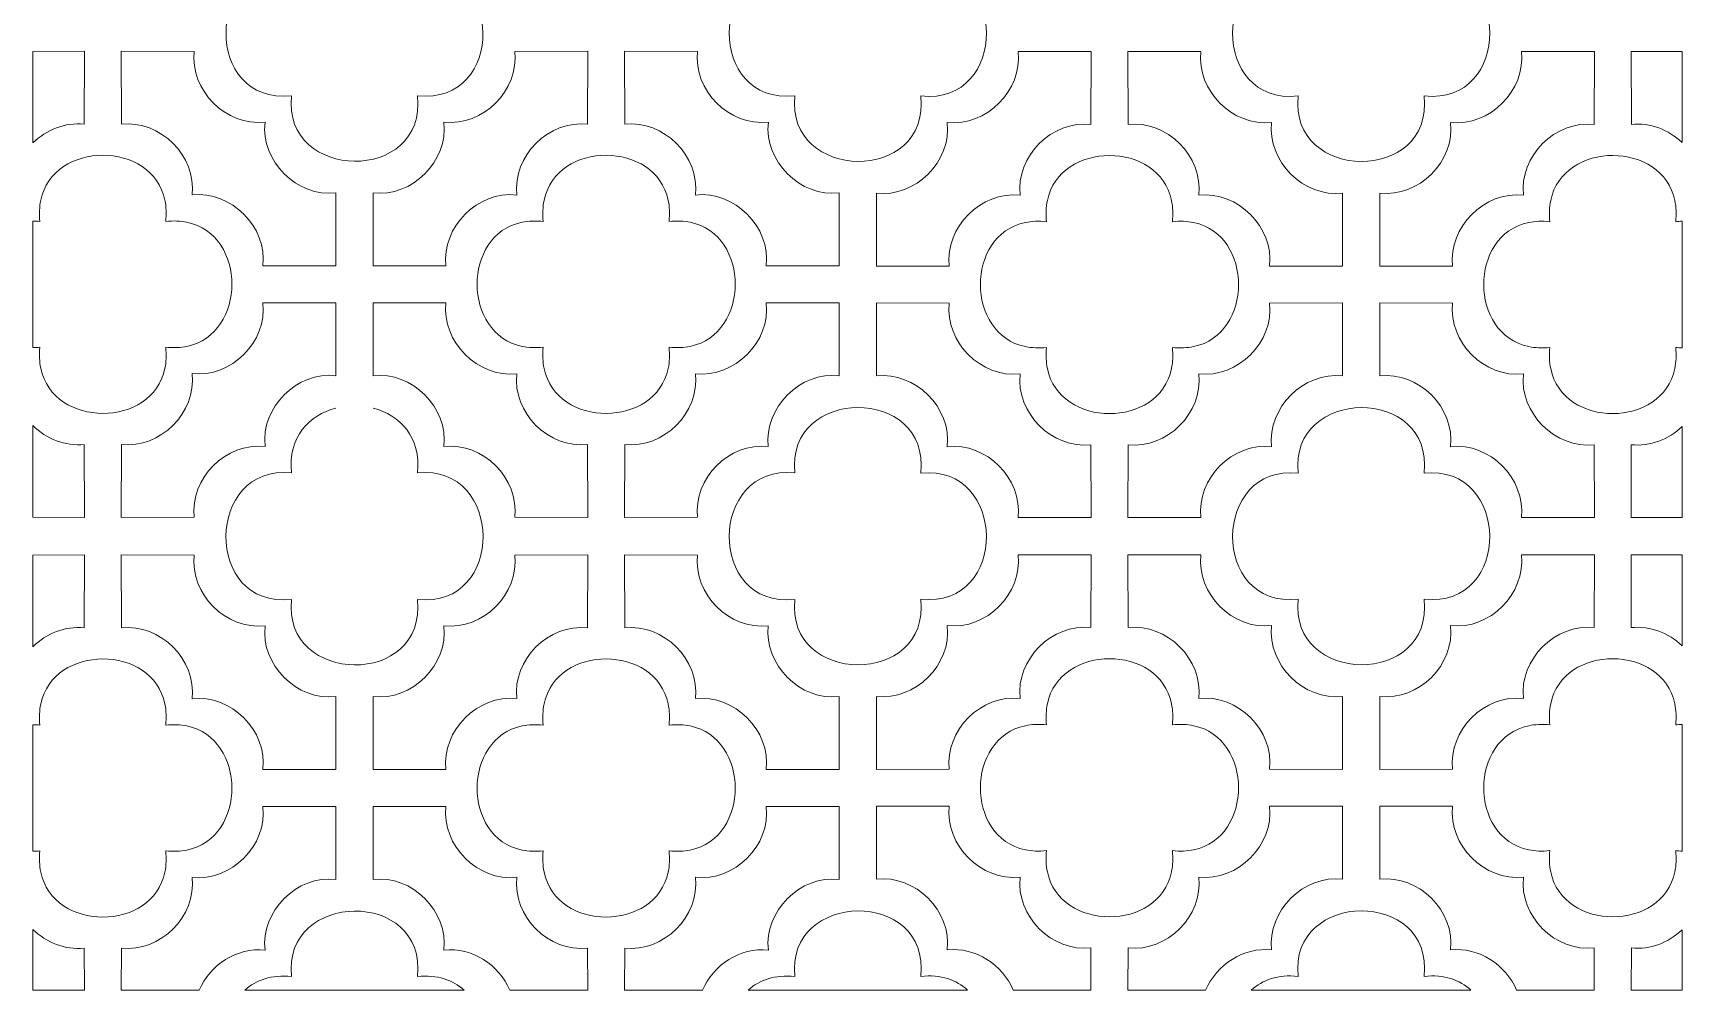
# Model space of a CAD drawing. Header units: centimetres. Extents: x -88 to 88, y -96 to 96.
# Drawn here: x 7.7 to 87.7, y -96.1 to -49.6 of the extents above; entities that cross this region are included whole.
import ezdxf

# ---------------------------------------------------------------- set-up
doc = ezdxf.new("R2010")
doc.units = ezdxf.units.CM
doc.header["$MEASUREMENT"] = 0
doc.layers.add('layer 1', color=7, linetype='Continuous')

msp = doc.modelspace()

# ---------------------------------------------------------------- linework, layer by layer
at = {"layer": 'layer 1', "color": 242, "lineweight": 9}
for points, knots in [([(26.33803, -46.56761), (30.52196, -46.12217), (30.62872, -53.12023), (26.33806, -52.66343), (26.33806, -52.66343), (26.79528, -56.95827), (19.77487, -56.84867), (20.22052, -52.66246), (20.22052, -52.66246), (15.93025, -53.11922), (16.03687, -46.12317), (20.22049, -46.56858), (20.22049, -46.56858), (19.77484, -42.38235), (26.79525, -42.27277), (26.33803, -46.56761)], [0, 0, 0, 0, 0.2, 0.2, 0.2, 0.2, 0.4, 0.4, 0.4, 0.4, 0.6, 0.6, 0.6, 0.6, 1, 1, 1, 1]), ([(50.76874, -46.55629), (54.95637, -46.11046), (55.06345, -53.13198), (50.76877, -52.67475), (50.76877, -52.67475), (51.22689, -56.97799), (44.20728, -56.84283), (44.6522, -52.66343), (44.6522, -52.66343), (40.36159, -53.12023), (40.46824, -46.12217), (44.65217, -46.56761), (44.65217, -46.56761), (44.20723, -42.3882), (51.22686, -42.25304), (50.76874, -46.55629)], [0, 0, 0, 0, 0.2, 0.2, 0.2, 0.2, 0.4, 0.4, 0.4, 0.4, 0.6, 0.6, 0.6, 0.6, 1, 1, 1, 1]), ([(75.20045, -52.67378), (75.6575, -56.96702), (68.63713, -56.86218), (69.08291, -52.67475), (69.08291, -52.67475), (64.78828, -53.13198), (64.89523, -46.11046), (69.08288, -46.55629), (69.08288, -46.55629), (68.63709, -42.36881), (75.65747, -42.26403), (75.20042, -46.55726), (75.20042, -46.55726), (79.38774, -46.11147), (79.49478, -53.13098), (75.20045, -52.67378)], [0, 0, 0, 0, 0.2, 0.2, 0.2, 0.2, 0.4, 0.4, 0.4, 0.4, 0.6, 0.6, 0.6, 0.6, 1, 1, 1, 1]), ([(7.67362, -54.95638), (7.67362, -54.95638), (7.67362, -50.50726), (7.67362, -50.50726), (7.67362, -50.50726), (7.67362, -50.50726), (10.16916, -50.50323), (10.16916, -50.50323), (10.16916, -50.50323), (10.16916, -50.50323), (10.16343, -54.04452), (10.16343, -54.04452), (10.16343, -54.04452), (9.22676, -53.94183), (8.32203, -54.31832), (7.67362, -54.95638)], [0, 0, 0, 0, 0.2, 0.2, 0.2, 0.2, 0.4, 0.4, 0.4, 0.4, 0.6, 0.6, 0.6, 0.6, 1, 1, 1, 1]), ([(22.37906, -60.92454), (22.37906, -60.92454), (18.83776, -60.91882), (18.83776, -60.91882), (18.83776, -60.91882), (19.04474, -59.03098), (17.30515, -57.27293), (15.4008, -57.48144), (15.4008, -57.48144), (15.60933, -55.5771), (13.85131, -53.83754), (11.96347, -54.04452), (11.96347, -54.04452), (11.96347, -54.04452), (11.95774, -50.50323), (11.95774, -50.50323), (11.95774, -50.50323), (11.95774, -50.50323), (15.49904, -50.50895), (15.49904, -50.50895), (15.49904, -50.50895), (15.29206, -52.39679), (17.03162, -54.15481), (18.93596, -53.94628), (18.93596, -53.94628), (18.72745, -55.85063), (20.48546, -57.59019), (22.3733, -57.38321), (22.3733, -57.38321), (22.3733, -57.38321), (22.37906, -60.92454), (22.37906, -60.92454)], [0, 0, 0, 0, 0.11111111, 0.11111111, 0.11111111, 0.11111111, 0.22222222, 0.22222222, 0.22222222, 0.22222222, 0.33333333, 0.33333333, 0.33333333, 0.33333333, 0.44444444, 0.44444444, 0.44444444, 0.44444444, 0.55555556, 0.55555556, 0.55555556, 0.55555556, 0.66666667, 0.66666667, 0.66666667, 0.66666667, 0.77777778, 0.77777778, 0.77777778, 0.77777778, 1, 1, 1, 1]), ([(24.17952, -60.92551), (24.17952, -60.92551), (27.72082, -60.91979), (27.72082, -60.91979), (27.72082, -60.91979), (27.51384, -59.03195), (29.25343, -57.2739), (31.15778, -57.48241), (31.15778, -57.48241), (30.94925, -55.57807), (32.70727, -53.83851), (34.59511, -54.04549), (34.59511, -54.04549), (34.59511, -54.04549), (34.60084, -50.5042), (34.60084, -50.5042), (34.60084, -50.5042), (34.60084, -50.5042), (31.05954, -50.50992), (31.05954, -50.50992), (31.05954, -50.50992), (31.26652, -52.39776), (29.52696, -54.15578), (27.62262, -53.94725), (27.62262, -53.94725), (27.83113, -55.8516), (26.07312, -57.59116), (24.18528, -57.38418), (24.18528, -57.38418), (24.18528, -57.38418), (24.17952, -60.92551), (24.17952, -60.92551)], [0, 0, 0, 0, 0.11111111, 0.11111111, 0.11111111, 0.11111111, 0.22222222, 0.22222222, 0.22222222, 0.22222222, 0.33333333, 0.33333333, 0.33333333, 0.33333333, 0.44444444, 0.44444444, 0.44444444, 0.44444444, 0.55555556, 0.55555556, 0.55555556, 0.55555556, 0.66666667, 0.66666667, 0.66666667, 0.66666667, 0.77777778, 0.77777778, 0.77777778, 0.77777778, 1, 1, 1, 1]), ([(46.81074, -60.92551), (46.81074, -60.92551), (43.26944, -60.91979), (43.26944, -60.91979), (43.26944, -60.91979), (43.47642, -59.03195), (41.73683, -57.2739), (39.83248, -57.48241), (39.83248, -57.48241), (40.04101, -55.57807), (38.28299, -53.83851), (36.39515, -54.04549), (36.39515, -54.04549), (36.39515, -54.04549), (36.38942, -50.5042), (36.38942, -50.5042), (36.38942, -50.5042), (36.38942, -50.5042), (39.93072, -50.50992), (39.93072, -50.50992), (39.93072, -50.50992), (39.72374, -52.39776), (41.4633, -54.15578), (43.36764, -53.94725), (43.36764, -53.94725), (43.15913, -55.8516), (44.91714, -57.59116), (46.80498, -57.38418), (46.80498, -57.38418), (46.80498, -57.38418), (46.81074, -60.92551), (46.81074, -60.92551)], [0, 0, 0, 0, 0.11111111, 0.11111111, 0.11111111, 0.11111111, 0.22222222, 0.22222222, 0.22222222, 0.22222222, 0.33333333, 0.33333333, 0.33333333, 0.33333333, 0.44444444, 0.44444444, 0.44444444, 0.44444444, 0.55555556, 0.55555556, 0.55555556, 0.55555556, 0.66666667, 0.66666667, 0.66666667, 0.66666667, 0.77777778, 0.77777778, 0.77777778, 0.77777778, 1, 1, 1, 1]), ([(48.61023, -60.93683), (48.61023, -60.93683), (52.15153, -60.93111), (52.15153, -60.93111), (52.15153, -60.93111), (51.94455, -59.04327), (53.68414, -57.28522), (55.58849, -57.49373), (55.58849, -57.49373), (55.37996, -55.58939), (57.13798, -53.84983), (59.02582, -54.05681), (59.02582, -54.05681), (59.02582, -54.05681), (59.03155, -50.51552), (59.03155, -50.51552), (59.03155, -50.51552), (59.03155, -50.51552), (55.49025, -50.52124), (55.49025, -50.52124), (55.49025, -50.52124), (55.69723, -52.40908), (53.95767, -54.1671), (52.05333, -53.95857), (52.05333, -53.95857), (52.26184, -55.86292), (50.50383, -57.60248), (48.61599, -57.3955), (48.61599, -57.3955), (48.61599, -57.3955), (48.61023, -60.93683), (48.61023, -60.93683)], [0, 0, 0, 0, 0.11111111, 0.11111111, 0.11111111, 0.11111111, 0.22222222, 0.22222222, 0.22222222, 0.22222222, 0.33333333, 0.33333333, 0.33333333, 0.33333333, 0.44444444, 0.44444444, 0.44444444, 0.44444444, 0.55555556, 0.55555556, 0.55555556, 0.55555556, 0.66666667, 0.66666667, 0.66666667, 0.66666667, 0.77777778, 0.77777778, 0.77777778, 0.77777778, 1, 1, 1, 1]), ([(71.24145, -60.93683), (71.24145, -60.93683), (67.70015, -60.93111), (67.70015, -60.93111), (67.70015, -60.93111), (67.90713, -59.04327), (66.16754, -57.28522), (64.26319, -57.49373), (64.26319, -57.49373), (64.47172, -55.58939), (62.7137, -53.84983), (60.82586, -54.05681), (60.82586, -54.05681), (60.82586, -54.05681), (60.82013, -50.51552), (60.82013, -50.51552), (60.82013, -50.51552), (60.82013, -50.51552), (64.36143, -50.52124), (64.36143, -50.52124), (64.36143, -50.52124), (64.15445, -52.40908), (65.89401, -54.1671), (67.79835, -53.95857), (67.79835, -53.95857), (67.58984, -55.86292), (69.34785, -57.60248), (71.23569, -57.3955), (71.23569, -57.3955), (71.23569, -57.3955), (71.24145, -60.93683), (71.24145, -60.93683)], [0, 0, 0, 0, 0.11111111, 0.11111111, 0.11111111, 0.11111111, 0.22222222, 0.22222222, 0.22222222, 0.22222222, 0.33333333, 0.33333333, 0.33333333, 0.33333333, 0.44444444, 0.44444444, 0.44444444, 0.44444444, 0.55555556, 0.55555556, 0.55555556, 0.55555556, 0.66666667, 0.66666667, 0.66666667, 0.66666667, 0.77777778, 0.77777778, 0.77777778, 0.77777778, 1, 1, 1, 1]), ([(73.04191, -60.93586), (73.04191, -60.93586), (76.58321, -60.93014), (76.58321, -60.93014), (76.58321, -60.93014), (76.37623, -59.0423), (78.11582, -57.28425), (80.02017, -57.49276), (80.02017, -57.49276), (79.81164, -55.58842), (81.56966, -53.84886), (83.4575, -54.05584), (83.4575, -54.05584), (83.4575, -54.05584), (83.46323, -50.51455), (83.46323, -50.51455), (83.46323, -50.51455), (83.46323, -50.51455), (79.92193, -50.52027), (79.92193, -50.52027), (79.92193, -50.52027), (80.12891, -52.40811), (78.38935, -54.16613), (76.48501, -53.9576), (76.48501, -53.9576), (76.69352, -55.86195), (74.93551, -57.60151), (73.04767, -57.39453), (73.04767, -57.39453), (73.04767, -57.39453), (73.04191, -60.93586), (73.04191, -60.93586)], [0, 0, 0, 0, 0.11111111, 0.11111111, 0.11111111, 0.11111111, 0.22222222, 0.22222222, 0.22222222, 0.22222222, 0.33333333, 0.33333333, 0.33333333, 0.33333333, 0.44444444, 0.44444444, 0.44444444, 0.44444444, 0.55555556, 0.55555556, 0.55555556, 0.55555556, 0.66666667, 0.66666667, 0.66666667, 0.66666667, 0.77777778, 0.77777778, 0.77777778, 0.77777778, 1, 1, 1, 1]), ([(87.71754, -54.93873), (87.71754, -54.93873), (87.71753, -50.51853), (87.71753, -50.51853), (87.71753, -50.51853), (87.71753, -50.51853), (85.25181, -50.51455), (85.25181, -50.51455), (85.25181, -50.51455), (85.25181, -50.51455), (85.25754, -54.05584), (85.25754, -54.05584), (85.25754, -54.05584), (86.17995, -53.95472), (87.07137, -54.31829), (87.71754, -54.93873)], [0, 0, 0, 0, 0.2, 0.2, 0.2, 0.2, 0.4, 0.4, 0.4, 0.4, 0.6, 0.6, 0.6, 0.6, 1, 1, 1, 1]), ([(7.67361, -64.8924), (7.67361, -64.8924), (7.6736, -58.74499), (7.6736, -58.74499), (7.6736, -58.74499), (7.78267, -58.74683), (7.89477, -58.75375), (8.00992, -58.766), (8.00992, -58.766), (7.9701, -58.39202), (7.98686, -58.05017), (8.04997, -57.74029), (8.04997, -57.74029), (8.64187, -54.83392), (13.481, -54.81419), (14.07693, -57.74029), (14.07693, -57.74029), (14.14004, -58.05017), (14.1568, -58.39202), (14.11698, -58.766), (14.11698, -58.766), (14.49197, -58.72608), (14.83458, -58.74294), (15.14507, -58.80642), (15.14507, -58.80642), (18.06681, -59.4038), (18.04804, -64.23752), (15.14548, -64.83097), (15.14548, -64.83097), (14.83499, -64.89445), (14.49238, -64.91131), (14.11739, -64.87139), (14.11739, -64.87139), (14.15721, -65.24537), (14.14045, -65.58722), (14.07734, -65.8971), (14.07734, -65.8971), (13.48141, -68.8232), (8.64228, -68.80347), (8.05038, -65.8971), (8.05038, -65.8971), (7.98727, -65.58722), (7.97051, -65.24537), (8.01033, -64.87139), (8.01033, -64.87139), (7.89504, -64.88366), (7.78279, -64.89057), (7.67361, -64.8924)], [0, 0, 0, 0, 0.07692308, 0.07692308, 0.07692308, 0.07692308, 0.15384615, 0.15384615, 0.15384615, 0.15384615, 0.23076923, 0.23076923, 0.23076923, 0.23076923, 0.30769231, 0.30769231, 0.30769231, 0.30769231, 0.38461538, 0.38461538, 0.38461538, 0.38461538, 0.46153846, 0.46153846, 0.46153846, 0.46153846, 0.53846154, 0.53846154, 0.53846154, 0.53846154, 0.61538462, 0.61538462, 0.61538462, 0.61538462, 0.69230769, 0.69230769, 0.69230769, 0.69230769, 0.76923077, 0.76923077, 0.76923077, 0.76923077, 0.84615385, 0.84615385, 0.84615385, 0.84615385, 1, 1, 1, 1]), ([(39.57675, -58.80739), (39.26626, -58.74391), (38.92365, -58.72705), (38.54866, -58.76697), (38.54866, -58.76697), (38.58848, -58.39299), (38.57172, -58.05114), (38.50861, -57.74126), (38.50861, -57.74126), (37.91671, -54.83489), (33.07758, -54.81516), (32.48165, -57.74126), (32.48165, -57.74126), (32.41854, -58.05114), (32.40178, -58.39299), (32.4416, -58.76697), (32.4416, -58.76697), (32.06661, -58.72705), (31.724, -58.74391), (31.41351, -58.80739), (31.41351, -58.80739), (28.49177, -59.40477), (28.51054, -64.23849), (31.4131, -64.83194), (31.4131, -64.83194), (31.72359, -64.89542), (32.0662, -64.91228), (32.44119, -64.87236), (32.44119, -64.87236), (32.40137, -65.24634), (32.41813, -65.58819), (32.48124, -65.89807), (32.48124, -65.89807), (33.07717, -68.82417), (37.9163, -68.80444), (38.5082, -65.89807), (38.5082, -65.89807), (38.57131, -65.58819), (38.58807, -65.24634), (38.54825, -64.87236), (38.54825, -64.87236), (38.92324, -64.91228), (39.26585, -64.89542), (39.57634, -64.83194), (39.57634, -64.83194), (42.47845, -64.23858), (42.49909, -59.40489), (39.57675, -58.80739)], [0, 0, 0, 0, 0.07692308, 0.07692308, 0.07692308, 0.07692308, 0.15384615, 0.15384615, 0.15384615, 0.15384615, 0.23076923, 0.23076923, 0.23076923, 0.23076923, 0.30769231, 0.30769231, 0.30769231, 0.30769231, 0.38461538, 0.38461538, 0.38461538, 0.38461538, 0.46153846, 0.46153846, 0.46153846, 0.46153846, 0.53846154, 0.53846154, 0.53846154, 0.53846154, 0.61538462, 0.61538462, 0.61538462, 0.61538462, 0.69230769, 0.69230769, 0.69230769, 0.69230769, 0.76923077, 0.76923077, 0.76923077, 0.76923077, 0.84615385, 0.84615385, 0.84615385, 0.84615385, 1, 1, 1, 1]), ([(55.84422, -58.81871), (56.15471, -58.75523), (56.49732, -58.73837), (56.87231, -58.77829), (56.87231, -58.77829), (56.83249, -58.40431), (56.84925, -58.06246), (56.91236, -57.75258), (56.91236, -57.75258), (57.50426, -54.84621), (62.34339, -54.82648), (62.93932, -57.75258), (62.93932, -57.75258), (63.00243, -58.06246), (63.01919, -58.40431), (62.97937, -58.77829), (62.97937, -58.77829), (63.35436, -58.73837), (63.69697, -58.75523), (64.00746, -58.81871), (64.00746, -58.81871), (66.9292, -59.41609), (66.91043, -64.24981), (64.00787, -64.84326), (64.00787, -64.84326), (63.69738, -64.90674), (63.35477, -64.9236), (62.97978, -64.88368), (62.97978, -64.88368), (63.0196, -65.25766), (63.00284, -65.59951), (62.93973, -65.90939), (62.93973, -65.90939), (62.3438, -68.83549), (57.50467, -68.81576), (56.91277, -65.90939), (56.91277, -65.90939), (56.84966, -65.59951), (56.8329, -65.25766), (56.87272, -64.88368), (56.87272, -64.88368), (56.49773, -64.9236), (56.15512, -64.90674), (55.84463, -64.84326), (55.84463, -64.84326), (52.94252, -64.2499), (52.92188, -59.41621), (55.84422, -58.81871)], [0, 0, 0, 0, 0.07692308, 0.07692308, 0.07692308, 0.07692308, 0.15384615, 0.15384615, 0.15384615, 0.15384615, 0.23076923, 0.23076923, 0.23076923, 0.23076923, 0.30769231, 0.30769231, 0.30769231, 0.30769231, 0.38461538, 0.38461538, 0.38461538, 0.38461538, 0.46153846, 0.46153846, 0.46153846, 0.46153846, 0.53846154, 0.53846154, 0.53846154, 0.53846154, 0.61538462, 0.61538462, 0.61538462, 0.61538462, 0.69230769, 0.69230769, 0.69230769, 0.69230769, 0.76923077, 0.76923077, 0.76923077, 0.76923077, 0.84615385, 0.84615385, 0.84615385, 0.84615385, 1, 1, 1, 1]), ([(87.71754, -64.90309), (87.71754, -64.90309), (87.71754, -58.75693), (87.71754, -58.75693), (87.71754, -58.75693), (87.61789, -58.75944), (87.51573, -58.76618), (87.41105, -58.77732), (87.41105, -58.77732), (87.45087, -58.40334), (87.43411, -58.06149), (87.371, -57.75161), (87.371, -57.75161), (86.7791, -54.84524), (81.93997, -54.82551), (81.34404, -57.75161), (81.34404, -57.75161), (81.28093, -58.06149), (81.26417, -58.40334), (81.30399, -58.77732), (81.30399, -58.77732), (80.929, -58.7374), (80.58639, -58.75426), (80.2759, -58.81774), (80.2759, -58.81774), (77.35416, -59.41512), (77.37293, -64.24884), (80.27549, -64.84229), (80.27549, -64.84229), (80.58598, -64.90577), (80.92859, -64.92263), (81.30358, -64.88271), (81.30358, -64.88271), (81.26376, -65.25669), (81.28052, -65.59854), (81.34363, -65.90842), (81.34363, -65.90842), (81.93956, -68.83452), (86.77869, -68.81479), (87.37059, -65.90842), (87.37059, -65.90842), (87.4337, -65.59854), (87.45046, -65.25669), (87.41064, -64.88271), (87.41064, -64.88271), (87.51546, -64.89386), (87.61776, -64.90059), (87.71754, -64.90309)], [0, 0, 0, 0, 0.07692308, 0.07692308, 0.07692308, 0.07692308, 0.15384615, 0.15384615, 0.15384615, 0.15384615, 0.23076923, 0.23076923, 0.23076923, 0.23076923, 0.30769231, 0.30769231, 0.30769231, 0.30769231, 0.38461538, 0.38461538, 0.38461538, 0.38461538, 0.46153846, 0.46153846, 0.46153846, 0.46153846, 0.53846154, 0.53846154, 0.53846154, 0.53846154, 0.61538462, 0.61538462, 0.61538462, 0.61538462, 0.69230769, 0.69230769, 0.69230769, 0.69230769, 0.76923077, 0.76923077, 0.76923077, 0.76923077, 0.84615385, 0.84615385, 0.84615385, 0.84615385, 1, 1, 1, 1]), ([(22.37947, -62.71285), (22.37947, -62.71285), (18.83817, -62.71857), (18.83817, -62.71857), (18.83817, -62.71857), (19.04515, -64.60641), (17.30556, -66.36446), (15.40121, -66.15595), (15.40121, -66.15595), (15.60974, -68.06029), (13.85172, -69.79985), (11.96388, -69.59287), (11.96388, -69.59287), (11.96388, -69.59287), (11.95815, -73.13416), (11.95815, -73.13416), (11.95815, -73.13416), (11.95815, -73.13416), (15.49945, -73.12844), (15.49945, -73.12844), (15.49945, -73.12844), (15.29247, -71.2406), (17.03203, -69.48258), (18.93637, -69.69111), (18.93637, -69.69111), (18.72786, -67.78676), (20.48587, -66.0472), (22.37371, -66.25418), (22.37371, -66.25418), (22.37371, -66.25418), (22.37947, -62.71285), (22.37947, -62.71285)], [0, 0, 0, 0, 0.11111111, 0.11111111, 0.11111111, 0.11111111, 0.22222222, 0.22222222, 0.22222222, 0.22222222, 0.33333333, 0.33333333, 0.33333333, 0.33333333, 0.44444444, 0.44444444, 0.44444444, 0.44444444, 0.55555556, 0.55555556, 0.55555556, 0.55555556, 0.66666667, 0.66666667, 0.66666667, 0.66666667, 0.77777778, 0.77777778, 0.77777778, 0.77777778, 1, 1, 1, 1]), ([(24.17911, -62.71382), (24.17911, -62.71382), (27.72041, -62.71954), (27.72041, -62.71954), (27.72041, -62.71954), (27.51343, -64.60738), (29.25302, -66.36543), (31.15737, -66.15692), (31.15737, -66.15692), (30.94884, -68.06126), (32.70686, -69.80082), (34.5947, -69.59384), (34.5947, -69.59384), (34.5947, -69.59384), (34.60043, -73.13513), (34.60043, -73.13513), (34.60043, -73.13513), (34.60043, -73.13513), (31.05913, -73.12941), (31.05913, -73.12941), (31.05913, -73.12941), (31.26611, -71.24157), (29.52655, -69.48355), (27.62221, -69.69208), (27.62221, -69.69208), (27.83072, -67.78773), (26.07271, -66.04817), (24.18487, -66.25515), (24.18487, -66.25515), (24.18487, -66.25515), (24.17911, -62.71382), (24.17911, -62.71382)], [0, 0, 0, 0, 0.11111111, 0.11111111, 0.11111111, 0.11111111, 0.22222222, 0.22222222, 0.22222222, 0.22222222, 0.33333333, 0.33333333, 0.33333333, 0.33333333, 0.44444444, 0.44444444, 0.44444444, 0.44444444, 0.55555556, 0.55555556, 0.55555556, 0.55555556, 0.66666667, 0.66666667, 0.66666667, 0.66666667, 0.77777778, 0.77777778, 0.77777778, 0.77777778, 1, 1, 1, 1]), ([(46.81033, -62.71382), (46.81033, -62.71382), (43.26903, -62.71954), (43.26903, -62.71954), (43.26903, -62.71954), (43.47601, -64.60738), (41.73642, -66.36543), (39.83207, -66.15692), (39.83207, -66.15692), (40.0406, -68.06126), (38.28258, -69.80082), (36.39474, -69.59384), (36.39474, -69.59384), (36.39474, -69.59384), (36.38901, -73.13513), (36.38901, -73.13513), (36.38901, -73.13513), (36.38901, -73.13513), (39.93031, -73.12941), (39.93031, -73.12941), (39.93031, -73.12941), (39.72333, -71.24157), (41.46289, -69.48355), (43.36723, -69.69208), (43.36723, -69.69208), (43.15872, -67.78773), (44.91673, -66.04817), (46.80457, -66.25515), (46.80457, -66.25515), (46.80457, -66.25515), (46.81033, -62.71382), (46.81033, -62.71382)], [0, 0, 0, 0, 0.11111111, 0.11111111, 0.11111111, 0.11111111, 0.22222222, 0.22222222, 0.22222222, 0.22222222, 0.33333333, 0.33333333, 0.33333333, 0.33333333, 0.44444444, 0.44444444, 0.44444444, 0.44444444, 0.55555556, 0.55555556, 0.55555556, 0.55555556, 0.66666667, 0.66666667, 0.66666667, 0.66666667, 0.77777778, 0.77777778, 0.77777778, 0.77777778, 1, 1, 1, 1]), ([(48.61064, -62.72514), (48.61064, -62.72514), (52.15194, -62.73086), (52.15194, -62.73086), (52.15194, -62.73086), (51.94496, -64.6187), (53.68455, -66.37675), (55.5889, -66.16824), (55.5889, -66.16824), (55.38037, -68.07258), (57.13839, -69.81214), (59.02623, -69.60516), (59.02623, -69.60516), (59.02623, -69.60516), (59.03196, -73.14645), (59.03196, -73.14645), (59.03196, -73.14645), (59.03196, -73.14645), (55.49066, -73.14073), (55.49066, -73.14073), (55.49066, -73.14073), (55.69764, -71.25289), (53.95808, -69.49487), (52.05374, -69.7034), (52.05374, -69.7034), (52.26225, -67.79905), (50.50424, -66.05949), (48.6164, -66.26647), (48.6164, -66.26647), (48.6164, -66.26647), (48.61064, -62.72514), (48.61064, -62.72514)], [0, 0, 0, 0, 0.11111111, 0.11111111, 0.11111111, 0.11111111, 0.22222222, 0.22222222, 0.22222222, 0.22222222, 0.33333333, 0.33333333, 0.33333333, 0.33333333, 0.44444444, 0.44444444, 0.44444444, 0.44444444, 0.55555556, 0.55555556, 0.55555556, 0.55555556, 0.66666667, 0.66666667, 0.66666667, 0.66666667, 0.77777778, 0.77777778, 0.77777778, 0.77777778, 1, 1, 1, 1]), ([(71.24186, -62.72514), (71.24186, -62.72514), (67.70056, -62.73086), (67.70056, -62.73086), (67.70056, -62.73086), (67.90754, -64.6187), (66.16795, -66.37675), (64.2636, -66.16824), (64.2636, -66.16824), (64.47213, -68.07258), (62.71411, -69.81214), (60.82627, -69.60516), (60.82627, -69.60516), (60.82627, -69.60516), (60.82054, -73.14645), (60.82054, -73.14645), (60.82054, -73.14645), (60.82054, -73.14645), (64.36184, -73.14073), (64.36184, -73.14073), (64.36184, -73.14073), (64.15486, -71.25289), (65.89442, -69.49487), (67.79876, -69.7034), (67.79876, -69.7034), (67.59025, -67.79905), (69.34826, -66.05949), (71.2361, -66.26647), (71.2361, -66.26647), (71.2361, -66.26647), (71.24186, -62.72514), (71.24186, -62.72514)], [0, 0, 0, 0, 0.11111111, 0.11111111, 0.11111111, 0.11111111, 0.22222222, 0.22222222, 0.22222222, 0.22222222, 0.33333333, 0.33333333, 0.33333333, 0.33333333, 0.44444444, 0.44444444, 0.44444444, 0.44444444, 0.55555556, 0.55555556, 0.55555556, 0.55555556, 0.66666667, 0.66666667, 0.66666667, 0.66666667, 0.77777778, 0.77777778, 0.77777778, 0.77777778, 1, 1, 1, 1]), ([(73.0415, -62.72417), (73.0415, -62.72417), (76.5828, -62.72989), (76.5828, -62.72989), (76.5828, -62.72989), (76.37582, -64.61773), (78.11541, -66.37578), (80.01976, -66.16727), (80.01976, -66.16727), (79.81123, -68.07161), (81.56925, -69.81117), (83.45709, -69.60419), (83.45709, -69.60419), (83.45709, -69.60419), (83.46282, -73.14548), (83.46282, -73.14548), (83.46282, -73.14548), (83.46282, -73.14548), (79.92152, -73.13976), (79.92152, -73.13976), (79.92152, -73.13976), (80.1285, -71.25192), (78.38894, -69.4939), (76.4846, -69.70243), (76.4846, -69.70243), (76.69311, -67.79808), (74.9351, -66.05852), (73.04726, -66.2655), (73.04726, -66.2655), (73.04726, -66.2655), (73.0415, -62.72417), (73.0415, -62.72417)], [0, 0, 0, 0, 0.11111111, 0.11111111, 0.11111111, 0.11111111, 0.22222222, 0.22222222, 0.22222222, 0.22222222, 0.33333333, 0.33333333, 0.33333333, 0.33333333, 0.44444444, 0.44444444, 0.44444444, 0.44444444, 0.55555556, 0.55555556, 0.55555556, 0.55555556, 0.66666667, 0.66666667, 0.66666667, 0.66666667, 0.77777778, 0.77777778, 0.77777778, 0.77777778, 1, 1, 1, 1]), ([(44.65179, -70.9759), (40.46046, -70.52967), (40.35306, -77.57468), (44.65176, -77.11702), (44.65176, -77.11702), (44.20526, -81.31112), (51.22529, -81.39033), (50.76915, -77.1057), (50.76915, -77.1057), (55.06378, -77.56293), (54.95685, -70.54138), (50.76918, -70.98722), (50.76918, -70.98722), (51.22532, -66.70259), (44.20529, -66.78177), (44.65179, -70.9759)], [0, 0, 0, 0, 0.2, 0.2, 0.2, 0.2, 0.4, 0.4, 0.4, 0.4, 0.6, 0.6, 0.6, 0.6, 1, 1, 1, 1]), ([(75.20004, -70.98625), (79.38802, -70.54039), (79.49498, -77.56393), (75.20001, -77.10667), (75.20001, -77.10667), (75.65722, -81.40136), (68.63765, -81.29179), (69.08329, -77.1057), (69.08329, -77.1057), (64.78862, -77.56293), (64.89567, -70.5414), (69.08332, -70.98722), (69.08332, -70.98722), (68.63768, -66.80115), (75.65725, -66.69156), (75.20004, -70.98625)], [0, 0, 0, 0, 0.2, 0.2, 0.2, 0.2, 0.4, 0.4, 0.4, 0.4, 0.6, 0.6, 0.6, 0.6, 1, 1, 1, 1]), ([(22.37317, -67.83103), (21.08987, -68.1689), (20.03392, -69.21831), (20.22093, -70.97493), (20.22093, -70.97493), (16.02929, -70.52868), (15.92185, -77.57569), (20.2209, -77.11799), (20.2209, -77.11799), (19.77513, -81.30532), (26.79466, -81.41009), (26.33762, -77.11702), (26.33762, -77.11702), (30.63628, -77.57468), (30.529, -70.52967), (26.33765, -70.9759), (26.33765, -70.9759), (26.52466, -69.21928), (25.46871, -68.16987), (24.18541, -67.832)], [0, 0, 0, 0, 0.16666667, 0.16666667, 0.16666667, 0.16666667, 0.33333333, 0.33333333, 0.33333333, 0.33333333, 0.5, 0.5, 0.5, 0.5, 0.66666667, 0.66666667, 0.66666667, 0.66666667, 1, 1, 1, 1]), ([(7.67362, -73.13012), (7.67362, -73.13012), (7.67361, -68.68059), (7.67361, -68.68059), (7.67361, -68.68059), (8.32205, -69.31891), (9.22697, -69.69558), (10.16384, -69.59287), (10.16384, -69.59287), (10.16384, -69.59287), (10.16957, -73.13416), (10.16957, -73.13416), (10.16957, -73.13416), (10.16957, -73.13416), (7.67362, -73.13012), (7.67362, -73.13012)], [0, 0, 0, 0, 0.2, 0.2, 0.2, 0.2, 0.4, 0.4, 0.4, 0.4, 0.6, 0.6, 0.6, 0.6, 1, 1, 1, 1]), ([(87.71753, -73.14149), (87.71753, -73.14149), (87.71753, -68.7209), (87.71753, -68.7209), (87.71753, -68.7209), (87.07132, -69.34158), (86.17973, -69.70533), (85.25713, -69.60419), (85.25713, -69.60419), (85.25713, -69.60419), (85.2514, -73.14548), (85.2514, -73.14548), (85.2514, -73.14548), (85.2514, -73.14548), (87.71753, -73.14149), (87.71753, -73.14149)], [0, 0, 0, 0, 0.2, 0.2, 0.2, 0.2, 0.4, 0.4, 0.4, 0.4, 0.6, 0.6, 0.6, 0.6, 1, 1, 1, 1]), ([(7.67361, -79.41229), (7.67361, -79.41229), (7.67362, -74.96279), (7.67362, -74.96279), (7.67362, -74.96279), (7.67362, -74.96279), (10.16954, -74.95876), (10.16954, -74.95876), (10.16954, -74.95876), (10.16954, -74.95876), (10.16381, -78.50005), (10.16381, -78.50005), (10.16381, -78.50005), (9.22695, -78.39734), (8.32205, -78.774), (7.67361, -79.41229)], [0, 0, 0, 0, 0.2, 0.2, 0.2, 0.2, 0.4, 0.4, 0.4, 0.4, 0.6, 0.6, 0.6, 0.6, 1, 1, 1, 1]), ([(22.37944, -85.38007), (22.37944, -85.38007), (18.83814, -85.37435), (18.83814, -85.37435), (18.83814, -85.37435), (19.04512, -83.48651), (17.30553, -81.72846), (15.40118, -81.93697), (15.40118, -81.93697), (15.60971, -80.03263), (13.85169, -78.29307), (11.96385, -78.50005), (11.96385, -78.50005), (11.96385, -78.50005), (11.95812, -74.95876), (11.95812, -74.95876), (11.95812, -74.95876), (11.95812, -74.95876), (15.49942, -74.96448), (15.49942, -74.96448), (15.49942, -74.96448), (15.29244, -76.85232), (17.032, -78.61034), (18.93634, -78.40181), (18.93634, -78.40181), (18.72783, -80.30616), (20.48584, -82.04572), (22.37368, -81.83874), (22.37368, -81.83874), (22.37368, -81.83874), (22.37944, -85.38007), (22.37944, -85.38007)], [0, 0, 0, 0, 0.11111111, 0.11111111, 0.11111111, 0.11111111, 0.22222222, 0.22222222, 0.22222222, 0.22222222, 0.33333333, 0.33333333, 0.33333333, 0.33333333, 0.44444444, 0.44444444, 0.44444444, 0.44444444, 0.55555556, 0.55555556, 0.55555556, 0.55555556, 0.66666667, 0.66666667, 0.66666667, 0.66666667, 0.77777778, 0.77777778, 0.77777778, 0.77777778, 1, 1, 1, 1]), ([(24.17908, -85.3791), (24.17908, -85.3791), (27.72038, -85.37338), (27.72038, -85.37338), (27.72038, -85.37338), (27.5134, -83.48554), (29.25299, -81.72749), (31.15734, -81.936), (31.15734, -81.936), (30.94881, -80.03166), (32.70683, -78.2921), (34.59467, -78.49908), (34.59467, -78.49908), (34.59467, -78.49908), (34.6004, -74.95779), (34.6004, -74.95779), (34.6004, -74.95779), (34.6004, -74.95779), (31.0591, -74.96351), (31.0591, -74.96351), (31.0591, -74.96351), (31.26608, -76.85135), (29.52652, -78.60937), (27.62218, -78.40084), (27.62218, -78.40084), (27.83069, -80.30519), (26.07268, -82.04475), (24.18484, -81.83777), (24.18484, -81.83777), (24.18484, -81.83777), (24.17908, -85.3791), (24.17908, -85.3791)], [0, 0, 0, 0, 0.11111111, 0.11111111, 0.11111111, 0.11111111, 0.22222222, 0.22222222, 0.22222222, 0.22222222, 0.33333333, 0.33333333, 0.33333333, 0.33333333, 0.44444444, 0.44444444, 0.44444444, 0.44444444, 0.55555556, 0.55555556, 0.55555556, 0.55555556, 0.66666667, 0.66666667, 0.66666667, 0.66666667, 0.77777778, 0.77777778, 0.77777778, 0.77777778, 1, 1, 1, 1]), ([(46.8103, -85.3791), (46.8103, -85.3791), (43.269, -85.37338), (43.269, -85.37338), (43.269, -85.37338), (43.47598, -83.48554), (41.73639, -81.72749), (39.83204, -81.936), (39.83204, -81.936), (40.04057, -80.03166), (38.28255, -78.2921), (36.39471, -78.49908), (36.39471, -78.49908), (36.39471, -78.49908), (36.38898, -74.95779), (36.38898, -74.95779), (36.38898, -74.95779), (36.38898, -74.95779), (39.93028, -74.96351), (39.93028, -74.96351), (39.93028, -74.96351), (39.7233, -76.85135), (41.46286, -78.60937), (43.3672, -78.40084), (43.3672, -78.40084), (43.15869, -80.30519), (44.9167, -82.04475), (46.80454, -81.83777), (46.80454, -81.83777), (46.80454, -81.83777), (46.8103, -85.3791), (46.8103, -85.3791)], [0, 0, 0, 0, 0.11111111, 0.11111111, 0.11111111, 0.11111111, 0.22222222, 0.22222222, 0.22222222, 0.22222222, 0.33333333, 0.33333333, 0.33333333, 0.33333333, 0.44444444, 0.44444444, 0.44444444, 0.44444444, 0.55555556, 0.55555556, 0.55555556, 0.55555556, 0.66666667, 0.66666667, 0.66666667, 0.66666667, 0.77777778, 0.77777778, 0.77777778, 0.77777778, 1, 1, 1, 1]), ([(48.61061, -85.36778), (48.61061, -85.36778), (52.15191, -85.36206), (52.15191, -85.36206), (52.15191, -85.36206), (51.94493, -83.47422), (53.68452, -81.71617), (55.58887, -81.92468), (55.58887, -81.92468), (55.38034, -80.02034), (57.13836, -78.28078), (59.0262, -78.48776), (59.0262, -78.48776), (59.0262, -78.48776), (59.03193, -74.94647), (59.03193, -74.94647), (59.03193, -74.94647), (59.03193, -74.94647), (55.49063, -74.95219), (55.49063, -74.95219), (55.49063, -74.95219), (55.69761, -76.84003), (53.95805, -78.59805), (52.05371, -78.38952), (52.05371, -78.38952), (52.26222, -80.29387), (50.50421, -82.03343), (48.61637, -81.82645), (48.61637, -81.82645), (48.61637, -81.82645), (48.61061, -85.36778), (48.61061, -85.36778)], [0, 0, 0, 0, 0.11111111, 0.11111111, 0.11111111, 0.11111111, 0.22222222, 0.22222222, 0.22222222, 0.22222222, 0.33333333, 0.33333333, 0.33333333, 0.33333333, 0.44444444, 0.44444444, 0.44444444, 0.44444444, 0.55555556, 0.55555556, 0.55555556, 0.55555556, 0.66666667, 0.66666667, 0.66666667, 0.66666667, 0.77777778, 0.77777778, 0.77777778, 0.77777778, 1, 1, 1, 1]), ([(71.24183, -85.36778), (71.24183, -85.36778), (67.70053, -85.36206), (67.70053, -85.36206), (67.70053, -85.36206), (67.90751, -83.47422), (66.16792, -81.71617), (64.26357, -81.92468), (64.26357, -81.92468), (64.4721, -80.02034), (62.71408, -78.28078), (60.82624, -78.48776), (60.82624, -78.48776), (60.82624, -78.48776), (60.82051, -74.94647), (60.82051, -74.94647), (60.82051, -74.94647), (60.82051, -74.94647), (64.36181, -74.95219), (64.36181, -74.95219), (64.36181, -74.95219), (64.15483, -76.84003), (65.89439, -78.59805), (67.79873, -78.38952), (67.79873, -78.38952), (67.59022, -80.29387), (69.34823, -82.03343), (71.23607, -81.82645), (71.23607, -81.82645), (71.23607, -81.82645), (71.24183, -85.36778), (71.24183, -85.36778)], [0, 0, 0, 0, 0.11111111, 0.11111111, 0.11111111, 0.11111111, 0.22222222, 0.22222222, 0.22222222, 0.22222222, 0.33333333, 0.33333333, 0.33333333, 0.33333333, 0.44444444, 0.44444444, 0.44444444, 0.44444444, 0.55555556, 0.55555556, 0.55555556, 0.55555556, 0.66666667, 0.66666667, 0.66666667, 0.66666667, 0.77777778, 0.77777778, 0.77777778, 0.77777778, 1, 1, 1, 1]), ([(73.04147, -85.36875), (73.04147, -85.36875), (76.58277, -85.36303), (76.58277, -85.36303), (76.58277, -85.36303), (76.37579, -83.47519), (78.11538, -81.71714), (80.01973, -81.92565), (80.01973, -81.92565), (79.8112, -80.02131), (81.56922, -78.28175), (83.45706, -78.48873), (83.45706, -78.48873), (83.45706, -78.48873), (83.46279, -74.94744), (83.46279, -74.94744), (83.46279, -74.94744), (83.46279, -74.94744), (79.92149, -74.95316), (79.92149, -74.95316), (79.92149, -74.95316), (80.12847, -76.841), (78.38891, -78.59902), (76.48457, -78.39049), (76.48457, -78.39049), (76.69308, -80.29484), (74.93507, -82.0344), (73.04723, -81.82742), (73.04723, -81.82742), (73.04723, -81.82742), (73.04147, -85.36875), (73.04147, -85.36875)], [0, 0, 0, 0, 0.11111111, 0.11111111, 0.11111111, 0.11111111, 0.22222222, 0.22222222, 0.22222222, 0.22222222, 0.33333333, 0.33333333, 0.33333333, 0.33333333, 0.44444444, 0.44444444, 0.44444444, 0.44444444, 0.55555556, 0.55555556, 0.55555556, 0.55555556, 0.66666667, 0.66666667, 0.66666667, 0.66666667, 0.77777778, 0.77777778, 0.77777778, 0.77777778, 1, 1, 1, 1]), ([(87.71753, -79.37204), (87.71753, -79.37204), (87.71753, -74.95142), (87.71753, -74.95142), (87.71753, -74.95142), (87.71753, -74.95142), (85.25137, -74.94744), (85.25137, -74.94744), (85.25137, -74.94744), (85.25137, -74.94744), (85.2571, -78.48873), (85.2571, -78.48873), (85.2571, -78.48873), (86.17971, -78.38759), (87.07132, -78.75135), (87.71753, -79.37204)], [0, 0, 0, 0, 0.2, 0.2, 0.2, 0.2, 0.4, 0.4, 0.4, 0.4, 0.6, 0.6, 0.6, 0.6, 1, 1, 1, 1]), ([(7.67361, -89.34792), (7.67361, -89.34792), (7.67361, -83.20051), (7.67361, -83.20051), (7.67361, -83.20051), (7.7828, -83.20234), (7.89502, -83.20926), (8.0103, -83.22153), (8.0103, -83.22153), (7.97048, -82.84755), (7.98724, -82.5057), (8.05035, -82.19582), (8.05035, -82.19582), (8.64225, -79.28945), (13.48138, -79.26972), (14.07731, -82.19582), (14.07731, -82.19582), (14.14042, -82.5057), (14.15718, -82.84755), (14.11736, -83.22153), (14.11736, -83.22153), (14.49235, -83.18161), (14.83496, -83.19847), (15.14545, -83.26195), (15.14545, -83.26195), (18.04801, -83.8554), (18.06678, -88.68912), (15.14504, -89.2865), (15.14504, -89.2865), (14.83455, -89.34998), (14.49194, -89.36684), (14.11695, -89.32692), (14.11695, -89.32692), (14.15677, -89.7009), (14.14001, -90.04275), (14.0769, -90.35263), (14.0769, -90.35263), (13.48097, -93.27873), (8.64184, -93.259), (8.04994, -90.35263), (8.04994, -90.35263), (7.98683, -90.04275), (7.97007, -89.7009), (8.00989, -89.32692), (8.00989, -89.32692), (7.89475, -89.33917), (7.78265, -89.34608), (7.67361, -89.34792)], [0, 0, 0, 0, 0.07692308, 0.07692308, 0.07692308, 0.07692308, 0.15384615, 0.15384615, 0.15384615, 0.15384615, 0.23076923, 0.23076923, 0.23076923, 0.23076923, 0.30769231, 0.30769231, 0.30769231, 0.30769231, 0.38461538, 0.38461538, 0.38461538, 0.38461538, 0.46153846, 0.46153846, 0.46153846, 0.46153846, 0.53846154, 0.53846154, 0.53846154, 0.53846154, 0.61538462, 0.61538462, 0.61538462, 0.61538462, 0.69230769, 0.69230769, 0.69230769, 0.69230769, 0.76923077, 0.76923077, 0.76923077, 0.76923077, 0.84615385, 0.84615385, 0.84615385, 0.84615385, 1, 1, 1, 1]), ([(39.57672, -89.28553), (39.26623, -89.34901), (38.92362, -89.36587), (38.54863, -89.32595), (38.54863, -89.32595), (38.58845, -89.69993), (38.57169, -90.04178), (38.50858, -90.35166), (38.50858, -90.35166), (37.91668, -93.25803), (33.07755, -93.27776), (32.48162, -90.35166), (32.48162, -90.35166), (32.41851, -90.04178), (32.40175, -89.69993), (32.44157, -89.32595), (32.44157, -89.32595), (32.06658, -89.36587), (31.72397, -89.34901), (31.41348, -89.28553), (31.41348, -89.28553), (28.49174, -88.68815), (28.51051, -83.85443), (31.41307, -83.26098), (31.41307, -83.26098), (31.72356, -83.1975), (32.06617, -83.18064), (32.44116, -83.22056), (32.44116, -83.22056), (32.40134, -82.84658), (32.4181, -82.50473), (32.48121, -82.19485), (32.48121, -82.19485), (33.07714, -79.26875), (37.91627, -79.28848), (38.50817, -82.19485), (38.50817, -82.19485), (38.57128, -82.50473), (38.58804, -82.84658), (38.54822, -83.22056), (38.54822, -83.22056), (38.92321, -83.18064), (39.26582, -83.1975), (39.57631, -83.26098), (39.57631, -83.26098), (42.47842, -83.85434), (42.49906, -88.68803), (39.57672, -89.28553)], [0, 0, 0, 0, 0.07692308, 0.07692308, 0.07692308, 0.07692308, 0.15384615, 0.15384615, 0.15384615, 0.15384615, 0.23076923, 0.23076923, 0.23076923, 0.23076923, 0.30769231, 0.30769231, 0.30769231, 0.30769231, 0.38461538, 0.38461538, 0.38461538, 0.38461538, 0.46153846, 0.46153846, 0.46153846, 0.46153846, 0.53846154, 0.53846154, 0.53846154, 0.53846154, 0.61538462, 0.61538462, 0.61538462, 0.61538462, 0.69230769, 0.69230769, 0.69230769, 0.69230769, 0.76923077, 0.76923077, 0.76923077, 0.76923077, 0.84615385, 0.84615385, 0.84615385, 0.84615385, 1, 1, 1, 1]), ([(55.84419, -89.27421), (56.15468, -89.33769), (56.49729, -89.35455), (56.87228, -89.31463), (56.87228, -89.31463), (56.83246, -89.68861), (56.84922, -90.03046), (56.91233, -90.34034), (56.91233, -90.34034), (57.50423, -93.24671), (62.34336, -93.26644), (62.93929, -90.34034), (62.93929, -90.34034), (63.0024, -90.03046), (63.01916, -89.68861), (62.97934, -89.31463), (62.97934, -89.31463), (63.35433, -89.35455), (63.69694, -89.33769), (64.00743, -89.27421), (64.00743, -89.27421), (66.92917, -88.67683), (66.9104, -83.84311), (64.00784, -83.24966), (64.00784, -83.24966), (63.69735, -83.18618), (63.35474, -83.16932), (62.97975, -83.20924), (62.97975, -83.20924), (63.01957, -82.83526), (63.00281, -82.49341), (62.9397, -82.18353), (62.9397, -82.18353), (62.34377, -79.25743), (57.50464, -79.27716), (56.91274, -82.18353), (56.91274, -82.18353), (56.84963, -82.49341), (56.83287, -82.83526), (56.87269, -83.20924), (56.87269, -83.20924), (56.4977, -83.16932), (56.15509, -83.18618), (55.8446, -83.24966), (55.8446, -83.24966), (52.94249, -83.84302), (52.92185, -88.67671), (55.84419, -89.27421)], [0, 0, 0, 0, 0.07692308, 0.07692308, 0.07692308, 0.07692308, 0.15384615, 0.15384615, 0.15384615, 0.15384615, 0.23076923, 0.23076923, 0.23076923, 0.23076923, 0.30769231, 0.30769231, 0.30769231, 0.30769231, 0.38461538, 0.38461538, 0.38461538, 0.38461538, 0.46153846, 0.46153846, 0.46153846, 0.46153846, 0.53846154, 0.53846154, 0.53846154, 0.53846154, 0.61538462, 0.61538462, 0.61538462, 0.61538462, 0.69230769, 0.69230769, 0.69230769, 0.69230769, 0.76923077, 0.76923077, 0.76923077, 0.76923077, 0.84615385, 0.84615385, 0.84615385, 0.84615385, 1, 1, 1, 1]), ([(87.71753, -89.33597), (87.71753, -89.33597), (87.71753, -83.18982), (87.71753, -83.18982), (87.71753, -83.18982), (87.61775, -83.19232), (87.51544, -83.19906), (87.41061, -83.21021), (87.41061, -83.21021), (87.45043, -82.83623), (87.43367, -82.49438), (87.37056, -82.1845), (87.37056, -82.1845), (86.77866, -79.27813), (81.93953, -79.2584), (81.3436, -82.1845), (81.3436, -82.1845), (81.28049, -82.49438), (81.26373, -82.83623), (81.30355, -83.21021), (81.30355, -83.21021), (80.92856, -83.17029), (80.58595, -83.18715), (80.27546, -83.25063), (80.27546, -83.25063), (77.3729, -83.84408), (77.35413, -88.6778), (80.27587, -89.27518), (80.27587, -89.27518), (80.58636, -89.33866), (80.92897, -89.35552), (81.30396, -89.3156), (81.30396, -89.3156), (81.26414, -89.68958), (81.2809, -90.03143), (81.34401, -90.34131), (81.34401, -90.34131), (81.93994, -93.26741), (86.77907, -93.24768), (87.37097, -90.34131), (87.37097, -90.34131), (87.43408, -90.03143), (87.45084, -89.68958), (87.41102, -89.3156), (87.41102, -89.3156), (87.51571, -89.32674), (87.61789, -89.33346), (87.71753, -89.33597)], [0, 0, 0, 0, 0.07692308, 0.07692308, 0.07692308, 0.07692308, 0.15384615, 0.15384615, 0.15384615, 0.15384615, 0.23076923, 0.23076923, 0.23076923, 0.23076923, 0.30769231, 0.30769231, 0.30769231, 0.30769231, 0.38461538, 0.38461538, 0.38461538, 0.38461538, 0.46153846, 0.46153846, 0.46153846, 0.46153846, 0.53846154, 0.53846154, 0.53846154, 0.53846154, 0.61538462, 0.61538462, 0.61538462, 0.61538462, 0.69230769, 0.69230769, 0.69230769, 0.69230769, 0.76923077, 0.76923077, 0.76923077, 0.76923077, 0.84615385, 0.84615385, 0.84615385, 0.84615385, 1, 1, 1, 1]), ([(15.73799, -96.08229), (15.73799, -96.08229), (11.96014, -96.08229), (11.96014, -96.08229), (11.96014, -96.08229), (11.96014, -96.08229), (11.96344, -94.0484), (11.96344, -94.0484), (11.96344, -94.0484), (13.85128, -94.25538), (15.6093, -92.51582), (15.40077, -90.61148), (15.40077, -90.61148), (17.30512, -90.81999), (19.04471, -89.06194), (18.83773, -87.1741), (18.83773, -87.1741), (18.83773, -87.1741), (22.37903, -87.16838), (22.37903, -87.16838), (22.37903, -87.16838), (22.37903, -87.16838), (22.37327, -90.70971), (22.37327, -90.70971), (22.37327, -90.70971), (20.48543, -90.50273), (18.72742, -92.24229), (18.93593, -94.14664), (18.93593, -94.14664), (17.55978, -93.99596), (16.26966, -94.8722), (15.73799, -96.08229)], [0, 0, 0, 0, 0.11111111, 0.11111111, 0.11111111, 0.11111111, 0.22222222, 0.22222222, 0.22222222, 0.22222222, 0.33333333, 0.33333333, 0.33333333, 0.33333333, 0.44444444, 0.44444444, 0.44444444, 0.44444444, 0.55555556, 0.55555556, 0.55555556, 0.55555556, 0.66666667, 0.66666667, 0.66666667, 0.66666667, 0.77777778, 0.77777778, 0.77777778, 0.77777778, 1, 1, 1, 1]), ([(34.59837, -96.08231), (34.59837, -96.08231), (30.82094, -96.08229), (30.82094, -96.08229), (30.82094, -96.08229), (30.28954, -94.87171), (28.9991, -93.99494), (27.62259, -94.14567), (27.62259, -94.14567), (27.8311, -92.24132), (26.07309, -90.50176), (24.18525, -90.70874), (24.18525, -90.70874), (24.18525, -90.70874), (24.17949, -87.16741), (24.17949, -87.16741), (24.17949, -87.16741), (24.17949, -87.16741), (27.72079, -87.17313), (27.72079, -87.17313), (27.72079, -87.17313), (27.51381, -89.06097), (29.2534, -90.81902), (31.15775, -90.61051), (31.15775, -90.61051), (30.94922, -92.51485), (32.70724, -94.25441), (34.59508, -94.04743), (34.59508, -94.04743), (34.59508, -94.04743), (34.59837, -96.08231), (34.59837, -96.08231)], [0, 0, 0, 0, 0.11111111, 0.11111111, 0.11111111, 0.11111111, 0.22222222, 0.22222222, 0.22222222, 0.22222222, 0.33333333, 0.33333333, 0.33333333, 0.33333333, 0.44444444, 0.44444444, 0.44444444, 0.44444444, 0.55555556, 0.55555556, 0.55555556, 0.55555556, 0.66666667, 0.66666667, 0.66666667, 0.66666667, 0.77777778, 0.77777778, 0.77777778, 0.77777778, 1, 1, 1, 1]), ([(40.16924, -96.08229), (40.16924, -96.08229), (36.39181, -96.08231), (36.39181, -96.08231), (36.39181, -96.08231), (36.39181, -96.08231), (36.39512, -94.04743), (36.39512, -94.04743), (36.39512, -94.04743), (38.28296, -94.25441), (40.04098, -92.51485), (39.83245, -90.61051), (39.83245, -90.61051), (41.7368, -90.81902), (43.47639, -89.06097), (43.26941, -87.17313), (43.26941, -87.17313), (43.26941, -87.17313), (46.81071, -87.16741), (46.81071, -87.16741), (46.81071, -87.16741), (46.81071, -87.16741), (46.80495, -90.70874), (46.80495, -90.70874), (46.80495, -90.70874), (44.91711, -90.50176), (43.1591, -92.24132), (43.36761, -94.14567), (43.36761, -94.14567), (41.9911, -93.99494), (40.70065, -94.8717), (40.16924, -96.08229)], [0, 0, 0, 0, 0.11111111, 0.11111111, 0.11111111, 0.11111111, 0.22222222, 0.22222222, 0.22222222, 0.22222222, 0.33333333, 0.33333333, 0.33333333, 0.33333333, 0.44444444, 0.44444444, 0.44444444, 0.44444444, 0.55555556, 0.55555556, 0.55555556, 0.55555556, 0.66666667, 0.66666667, 0.66666667, 0.66666667, 0.77777778, 0.77777778, 0.77777778, 0.77777778, 1, 1, 1, 1]), ([(59.02909, -96.0823), (59.02909, -96.0823), (55.2566, -96.08229), (55.2566, -96.08229), (55.2566, -96.08229), (54.72829, -94.86586), (53.4341, -93.98315), (52.0533, -94.13435), (52.0533, -94.13435), (52.26181, -92.23), (50.5038, -90.49044), (48.61596, -90.69742), (48.61596, -90.69742), (48.61596, -90.69742), (48.6102, -87.15609), (48.6102, -87.15609), (48.6102, -87.15609), (48.6102, -87.15609), (52.1515, -87.16181), (52.1515, -87.16181), (52.1515, -87.16181), (51.94452, -89.04965), (53.68411, -90.8077), (55.58846, -90.59919), (55.58846, -90.59919), (55.37993, -92.50353), (57.13795, -94.24309), (59.02579, -94.03611), (59.02579, -94.03611), (59.02579, -94.03611), (59.02909, -96.0823), (59.02909, -96.0823)], [0, 0, 0, 0, 0.11111111, 0.11111111, 0.11111111, 0.11111111, 0.22222222, 0.22222222, 0.22222222, 0.22222222, 0.33333333, 0.33333333, 0.33333333, 0.33333333, 0.44444444, 0.44444444, 0.44444444, 0.44444444, 0.55555556, 0.55555556, 0.55555556, 0.55555556, 0.66666667, 0.66666667, 0.66666667, 0.66666667, 0.77777778, 0.77777778, 0.77777778, 0.77777778, 1, 1, 1, 1]), ([(60.82251, -96.0823), (60.82251, -96.0823), (64.595, -96.08229), (64.595, -96.08229), (64.595, -96.08229), (65.12331, -94.86585), (66.41752, -93.98315), (67.79832, -94.13435), (67.79832, -94.13435), (67.58981, -92.23), (69.34782, -90.49044), (71.23566, -90.69742), (71.23566, -90.69742), (71.23566, -90.69742), (71.24142, -87.15609), (71.24142, -87.15609), (71.24142, -87.15609), (71.24142, -87.15609), (67.70012, -87.16181), (67.70012, -87.16181), (67.70012, -87.16181), (67.9071, -89.04965), (66.16751, -90.8077), (64.26316, -90.59919), (64.26316, -90.59919), (64.47169, -92.50353), (62.71367, -94.24309), (60.82583, -94.03611), (60.82583, -94.03611), (60.82583, -94.03611), (60.82251, -96.0823), (60.82251, -96.0823)], [0, 0, 0, 0, 0.11111111, 0.11111111, 0.11111111, 0.11111111, 0.22222222, 0.22222222, 0.22222222, 0.22222222, 0.33333333, 0.33333333, 0.33333333, 0.33333333, 0.44444444, 0.44444444, 0.44444444, 0.44444444, 0.55555556, 0.55555556, 0.55555556, 0.55555556, 0.66666667, 0.66666667, 0.66666667, 0.66666667, 0.77777778, 0.77777778, 0.77777778, 0.77777778, 1, 1, 1, 1]), ([(79.68784, -96.08229), (79.68784, -96.08229), (83.46077, -96.08231), (83.46077, -96.08231), (83.46077, -96.08231), (83.46077, -96.08231), (83.45747, -94.03708), (83.45747, -94.03708), (83.45747, -94.03708), (81.56963, -94.24406), (79.81161, -92.5045), (80.02014, -90.60016), (80.02014, -90.60016), (78.11579, -90.80867), (76.3762, -89.05062), (76.58318, -87.16278), (76.58318, -87.16278), (76.58318, -87.16278), (73.04188, -87.15706), (73.04188, -87.15706), (73.04188, -87.15706), (73.04188, -87.15706), (73.04764, -90.69839), (73.04764, -90.69839), (73.04764, -90.69839), (74.93548, -90.49141), (76.69349, -92.23097), (76.48498, -94.13532), (76.48498, -94.13532), (77.86542, -93.98417), (79.15925, -94.86637), (79.68784, -96.08229)], [0, 0, 0, 0, 0.11111111, 0.11111111, 0.11111111, 0.11111111, 0.22222222, 0.22222222, 0.22222222, 0.22222222, 0.33333333, 0.33333333, 0.33333333, 0.33333333, 0.44444444, 0.44444444, 0.44444444, 0.44444444, 0.55555556, 0.55555556, 0.55555556, 0.55555556, 0.66666667, 0.66666667, 0.66666667, 0.66666667, 0.77777778, 0.77777778, 0.77777778, 0.77777778, 1, 1, 1, 1]), ([(28.59653, -96.08229), (28.59653, -96.08229), (17.96306, -96.08229), (17.96306, -96.08229), (17.96306, -96.08229), (18.5009, -95.60132), (19.2537, -95.32754), (20.22049, -95.43046), (20.22049, -95.43046), (19.77484, -91.24423), (26.79525, -91.13465), (26.33803, -95.42949), (26.33803, -95.42949), (27.30546, -95.3265), (28.05863, -95.60073), (28.59653, -96.08229)], [0, 0, 0, 0, 0.2, 0.2, 0.2, 0.2, 0.4, 0.4, 0.4, 0.4, 0.6, 0.6, 0.6, 0.6, 1, 1, 1, 1]), ([(53.0398, -96.08229), (53.0398, -96.08229), (42.39366, -96.08229), (42.39366, -96.08229), (42.39366, -96.08229), (42.93156, -95.60072), (43.68474, -95.3265), (44.65217, -95.42949), (44.65217, -95.42949), (44.20723, -91.25008), (51.22686, -91.11492), (50.76874, -95.41817), (50.76874, -95.41817), (51.74373, -95.31438), (52.50109, -95.59372), (53.0398, -96.08229)], [0, 0, 0, 0, 0.2, 0.2, 0.2, 0.2, 0.4, 0.4, 0.4, 0.4, 0.6, 0.6, 0.6, 0.6, 1, 1, 1, 1]), ([(77.4704, -96.08229), (77.4704, -96.08229), (66.8118, -96.08229), (66.8118, -96.08229), (66.8118, -96.08229), (67.35051, -95.5937), (68.10789, -95.31437), (69.08288, -95.41817), (69.08288, -95.41817), (68.63709, -91.23069), (75.65747, -91.12591), (75.20042, -95.41914), (75.20042, -95.41914), (76.17476, -95.31541), (76.93175, -95.59432), (77.4704, -96.08229)], [0, 0, 0, 0, 0.2, 0.2, 0.2, 0.2, 0.4, 0.4, 0.4, 0.4, 0.6, 0.6, 0.6, 0.6, 1, 1, 1, 1]), ([(10.16668, -96.08229), (10.16668, -96.08229), (7.67383, -96.08141), (7.67383, -96.08141), (7.67383, -96.08141), (7.67383, -96.08141), (7.67361, -93.13656), (7.67361, -93.13656), (7.67361, -93.13656), (8.32203, -93.77461), (9.22674, -94.15109), (10.1634, -94.0484), (10.1634, -94.0484), (10.1634, -94.0484), (10.16668, -96.08229), (10.16668, -96.08229)], [0, 0, 0, 0, 0.2, 0.2, 0.2, 0.2, 0.4, 0.4, 0.4, 0.4, 0.6, 0.6, 0.6, 0.6, 1, 1, 1, 1]), ([(87.71753, -93.15416), (87.71753, -93.15416), (87.71734, -96.08169), (87.71734, -96.08169), (87.71734, -96.08169), (87.71734, -96.08169), (85.25419, -96.08229), (85.25419, -96.08229), (85.25419, -96.08229), (85.25419, -96.08229), (85.25751, -94.03708), (85.25751, -94.03708), (85.25751, -94.03708), (86.17992, -94.1382), (87.07135, -93.77462), (87.71753, -93.15416)], [0, 0, 0, 0, 0.2, 0.2, 0.2, 0.2, 0.4, 0.4, 0.4, 0.4, 0.6, 0.6, 0.6, 0.6, 1, 1, 1, 1])]:
    msp.add_open_spline(points, degree=3, knots=knots, dxfattribs=at)

doc.saveas('drawing.dxf')
